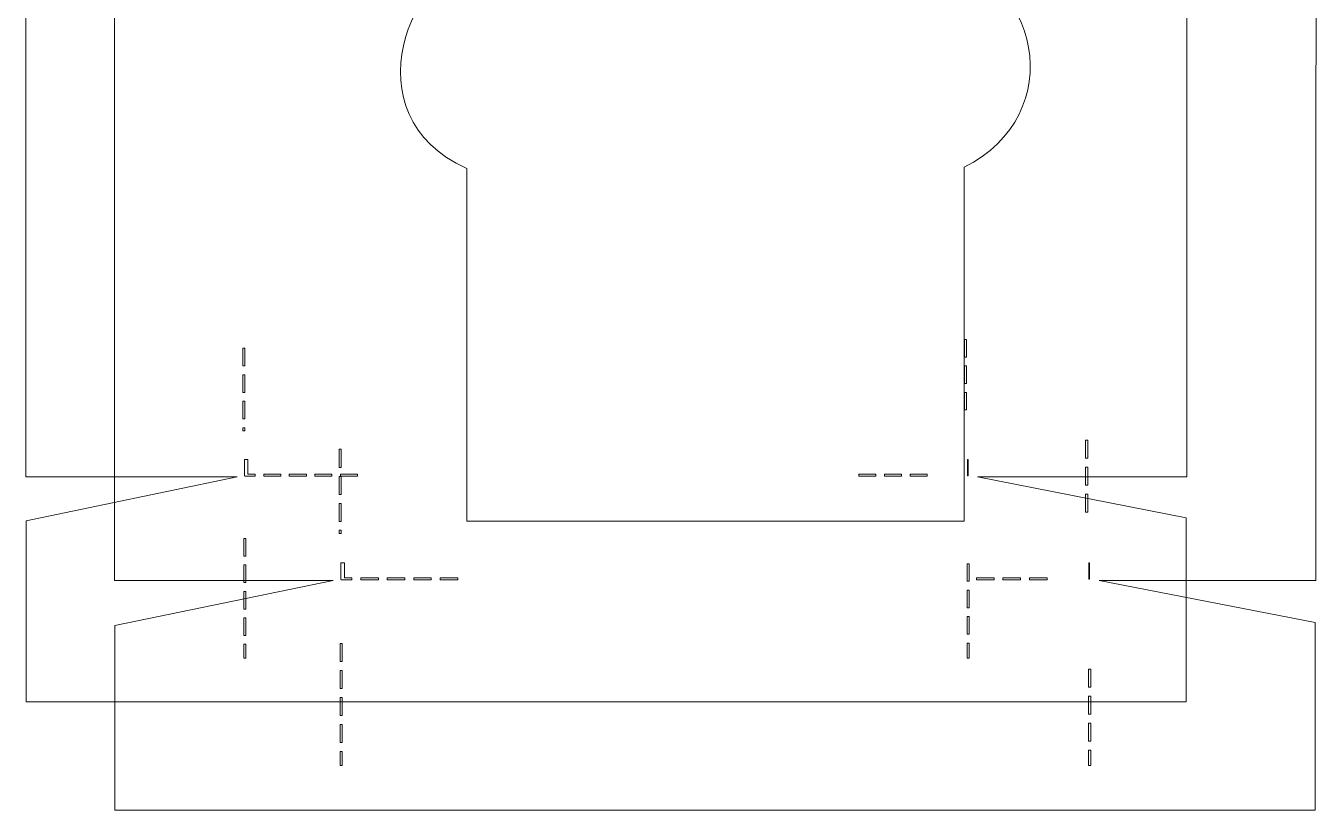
# Model space of a CAD drawing. Header units: centimetres. Extents: x -11.4 to 11.4, y -13.5 to 13.5.
# Drawn here: x 0.28 to 11.36, y 0 to 6.73 of the extents above; entities that cross this region are included whole.
import ezdxf

# ---------------------------------------------------------------- set-up
doc = ezdxf.new("R2010")
doc.units = ezdxf.units.CM
doc.header["$MEASUREMENT"] = 0
doc.layers.add('Layer 1', color=7, linetype='Continuous')

msp = doc.modelspace()

# ---------------------------------------------------------------- linework, layer by layer
at = {"layer": 'Layer 1', "color": 238, "lineweight": 18}
for points, knots in [([(0.28328, 13.45996), (0.28328, 13.45996), (0.28328, 11.90787), (0.28328, 11.90787), (0.28328, 11.90787), (0.28328, 11.90787), (2.10074, 11.52902), (2.10074, 11.52902), (2.10074, 11.52902), (2.10074, 11.52902), (0.28042, 11.52783), (0.28042, 11.52783), (0.28042, 11.52783), (0.28042, 11.52783), (0.28042, 2.8578), (0.28042, 2.8578), (0.28042, 2.8578), (0.28042, 2.8578), (2.09502, 2.8578), (2.09502, 2.8578), (2.09502, 2.8578), (2.09502, 2.8578), (0.28328, 2.48012), (0.28328, 2.48012), (0.28328, 2.48012), (0.28328, 2.48012), (0.28328, 0.92804), (0.28328, 0.92804), (0.28328, 0.92804), (0.28328, 0.92804), (10.2424, 0.92804), (10.2424, 0.92804), (10.2424, 0.92804), (10.2424, 0.92804), (10.24354, 2.50672), (10.24354, 2.50672), (10.24354, 2.50672), (10.24354, 2.50672), (8.45183, 2.8578), (8.45183, 2.8578), (8.45183, 2.8578), (8.45183, 2.8578), (10.24812, 2.8578), (10.24812, 2.8578), (10.24812, 2.8578), (10.24812, 2.8578), (10.25155, 11.52902), (10.25155, 11.52902), (10.25155, 11.52902), (10.25155, 11.52902), (8.43981, 11.52783), (8.43981, 11.52783), (8.43981, 11.52783), (8.43981, 11.52783), (10.24353, 11.88069), (10.24353, 11.88069), (10.24353, 11.88069), (10.24353, 11.88069), (10.24239, 13.45996), (10.24239, 13.45996), (10.24239, 13.45996), (10.24239, 13.45996), (0.28327, 13.45996), (0.28327, 13.45996), (0.28327, 13.45996), (0.28327, 13.45996), (0.28328, 13.45996), (0.28328, 13.45996)], [0, 0, 0, 0, 0.05555556, 0.05555556, 0.05555556, 0.05555556, 0.11111111, 0.11111111, 0.11111111, 0.11111111, 0.16666667, 0.16666667, 0.16666667, 0.16666667, 0.22222222, 0.22222222, 0.22222222, 0.22222222, 0.27777778, 0.27777778, 0.27777778, 0.27777778, 0.33333333, 0.33333333, 0.33333333, 0.33333333, 0.38888889, 0.38888889, 0.38888889, 0.38888889, 0.44444444, 0.44444444, 0.44444444, 0.44444444, 0.5, 0.5, 0.5, 0.5, 0.55555556, 0.55555556, 0.55555556, 0.55555556, 0.61111111, 0.61111111, 0.61111111, 0.61111111, 0.66666667, 0.66666667, 0.66666667, 0.66666667, 0.72222222, 0.72222222, 0.72222222, 0.72222222, 0.77777778, 0.77777778, 0.77777778, 0.77777778, 0.83333333, 0.83333333, 0.83333333, 0.83333333, 0.88888889, 0.88888889, 0.88888889, 0.88888889, 1, 1, 1, 1]), ([(8.33856, 4.03753), (8.33856, 4.03753), (8.35686, 4.03753), (8.35686, 4.03753), (8.35686, 4.03753), (8.35686, 4.03753), (8.35686, 3.88622), (8.35686, 3.88622), (8.35686, 3.88622), (8.35686, 3.88622), (8.33856, 3.88622), (8.33856, 3.88622), (8.33856, 3.88622), (8.33856, 3.88622), (8.33856, 4.03753), (8.33856, 4.03753)], [0, 0, 0, 0, 0.2, 0.2, 0.2, 0.2, 0.4, 0.4, 0.4, 0.4, 0.6, 0.6, 0.6, 0.6, 1, 1, 1, 1]), ([(2.14365, 3.96128), (2.14365, 3.96128), (2.16195, 3.96128), (2.16195, 3.96128), (2.16195, 3.96128), (2.16195, 3.96128), (2.16195, 3.80997), (2.16195, 3.80997), (2.16195, 3.80997), (2.16195, 3.80997), (2.14365, 3.80997), (2.14365, 3.80997), (2.14365, 3.80997), (2.14365, 3.80997), (2.14365, 3.96128), (2.14365, 3.96128)], [0, 0, 0, 0, 0.2, 0.2, 0.2, 0.2, 0.4, 0.4, 0.4, 0.4, 0.6, 0.6, 0.6, 0.6, 1, 1, 1, 1]), ([(8.33856, 3.81056), (8.33856, 3.81056), (8.35686, 3.81056), (8.35686, 3.81056), (8.35686, 3.81056), (8.35686, 3.81056), (8.35686, 3.65925), (8.35686, 3.65925), (8.35686, 3.65925), (8.35686, 3.65925), (8.33856, 3.65925), (8.33856, 3.65925), (8.33856, 3.65925), (8.33856, 3.65925), (8.33856, 3.81056), (8.33856, 3.81056)], [0, 0, 0, 0, 0.2, 0.2, 0.2, 0.2, 0.4, 0.4, 0.4, 0.4, 0.6, 0.6, 0.6, 0.6, 1, 1, 1, 1]), ([(2.14365, 3.73432), (2.14365, 3.73432), (2.16195, 3.73432), (2.16195, 3.73432), (2.16195, 3.73432), (2.16195, 3.73432), (2.16195, 3.58301), (2.16195, 3.58301), (2.16195, 3.58301), (2.16195, 3.58301), (2.14365, 3.58301), (2.14365, 3.58301), (2.14365, 3.58301), (2.14365, 3.58301), (2.14365, 3.73432), (2.14365, 3.73432)], [0, 0, 0, 0, 0.2, 0.2, 0.2, 0.2, 0.4, 0.4, 0.4, 0.4, 0.6, 0.6, 0.6, 0.6, 1, 1, 1, 1]), ([(8.33856, 3.5836), (8.33856, 3.5836), (8.35686, 3.5836), (8.35686, 3.5836), (8.35686, 3.5836), (8.35686, 3.5836), (8.35686, 3.43229), (8.35686, 3.43229), (8.35686, 3.43229), (8.35686, 3.43229), (8.33856, 3.43229), (8.33856, 3.43229), (8.33856, 3.43229), (8.33856, 3.43229), (8.33856, 3.5836), (8.33856, 3.5836)], [0, 0, 0, 0, 0.2, 0.2, 0.2, 0.2, 0.4, 0.4, 0.4, 0.4, 0.6, 0.6, 0.6, 0.6, 1, 1, 1, 1]), ([(2.14365, 3.50736), (2.14365, 3.50736), (2.16195, 3.50736), (2.16195, 3.50736), (2.16195, 3.50736), (2.16195, 3.50736), (2.16195, 3.35605), (2.16195, 3.35605), (2.16195, 3.35605), (2.16195, 3.35605), (2.14365, 3.35605), (2.14365, 3.35605), (2.14365, 3.35605), (2.14365, 3.35605), (2.14365, 3.50736), (2.14365, 3.50736)], [0, 0, 0, 0, 0.2, 0.2, 0.2, 0.2, 0.4, 0.4, 0.4, 0.4, 0.6, 0.6, 0.6, 0.6, 1, 1, 1, 1]), ([(2.14365, 3.2804), (2.14365, 3.2804), (2.16195, 3.2804), (2.16195, 3.2804), (2.16195, 3.2804), (2.16195, 3.2804), (2.16195, 3.25439), (2.16195, 3.25439), (2.16195, 3.25439), (2.16195, 3.25439), (2.14365, 3.25439), (2.14365, 3.25439), (2.14365, 3.25439), (2.14365, 3.25439), (2.14365, 3.2804), (2.14365, 3.2804)], [0, 0, 0, 0, 0.2, 0.2, 0.2, 0.2, 0.4, 0.4, 0.4, 0.4, 0.6, 0.6, 0.6, 0.6, 1, 1, 1, 1]), ([(2.1568, 3.00675), (2.1568, 3.00675), (2.18655, 3.00675), (2.18655, 3.00675), (2.18655, 3.00675), (2.18655, 3.00675), (2.18655, 2.88203), (2.18655, 2.88203), (2.18655, 2.88203), (2.18655, 2.88203), (2.24948, 2.88203), (2.24948, 2.88203), (2.24948, 2.88203), (2.24948, 2.88203), (2.24948, 2.86312), (2.24948, 2.86312), (2.24948, 2.86312), (2.24948, 2.86312), (2.16024, 2.86312), (2.16024, 2.86312), (2.16024, 2.86312), (2.16024, 2.86312), (2.16024, 2.86608), (2.16024, 2.86608), (2.16024, 2.86608), (2.16024, 2.86608), (2.15681, 2.86608), (2.15681, 2.86608), (2.15681, 2.86608), (2.15681, 2.86608), (2.15681, 3.00675), (2.15681, 3.00675), (2.15681, 3.00675), (2.15681, 3.00675), (2.1568, 3.00675), (2.1568, 3.00675)], [0, 0, 0, 0, 0.1, 0.1, 0.1, 0.1, 0.2, 0.2, 0.2, 0.2, 0.3, 0.3, 0.3, 0.3, 0.4, 0.4, 0.4, 0.4, 0.5, 0.5, 0.5, 0.5, 0.6, 0.6, 0.6, 0.6, 0.7, 0.7, 0.7, 0.7, 0.8, 0.8, 0.8, 0.8, 1, 1, 1, 1]), ([(8.36602, 3.00675), (8.36602, 3.00675), (8.37174, 3.00675), (8.37174, 3.00675), (8.37174, 3.00675), (8.37174, 3.00675), (8.37174, 2.86844), (8.37174, 2.86844), (8.37174, 2.86844), (8.37174, 2.86844), (8.36602, 2.86844), (8.36602, 2.86844), (8.36602, 2.86844), (8.36602, 2.86844), (8.36602, 3.00675), (8.36602, 3.00675)], [0, 0, 0, 0, 0.2, 0.2, 0.2, 0.2, 0.4, 0.4, 0.4, 0.4, 0.6, 0.6, 0.6, 0.6, 1, 1, 1, 1]), ([(2.32271, 2.88203), (2.32271, 2.88203), (2.46916, 2.88203), (2.46916, 2.88203), (2.46916, 2.88203), (2.46916, 2.88203), (2.46916, 2.86312), (2.46916, 2.86312), (2.46916, 2.86312), (2.46916, 2.86312), (2.32271, 2.86312), (2.32271, 2.86312), (2.32271, 2.86312), (2.32271, 2.86312), (2.32271, 2.88203), (2.32271, 2.88203)], [0, 0, 0, 0, 0.2, 0.2, 0.2, 0.2, 0.4, 0.4, 0.4, 0.4, 0.6, 0.6, 0.6, 0.6, 1, 1, 1, 1]), ([(2.54238, 2.88203), (2.54238, 2.88203), (2.68883, 2.88203), (2.68883, 2.88203), (2.68883, 2.88203), (2.68883, 2.88203), (2.68883, 2.86312), (2.68883, 2.86312), (2.68883, 2.86312), (2.68883, 2.86312), (2.54238, 2.86312), (2.54238, 2.86312), (2.54238, 2.86312), (2.54238, 2.86312), (2.54238, 2.88203), (2.54238, 2.88203)], [0, 0, 0, 0, 0.2, 0.2, 0.2, 0.2, 0.4, 0.4, 0.4, 0.4, 0.6, 0.6, 0.6, 0.6, 1, 1, 1, 1]), ([(2.76206, 2.88203), (2.76206, 2.88203), (2.90851, 2.88203), (2.90851, 2.88203), (2.90851, 2.88203), (2.90851, 2.88203), (2.90851, 2.86312), (2.90851, 2.86312), (2.90851, 2.86312), (2.90851, 2.86312), (2.76206, 2.86312), (2.76206, 2.86312), (2.76206, 2.86312), (2.76206, 2.86312), (2.76206, 2.88203), (2.76206, 2.88203)], [0, 0, 0, 0, 0.2, 0.2, 0.2, 0.2, 0.4, 0.4, 0.4, 0.4, 0.6, 0.6, 0.6, 0.6, 1, 1, 1, 1]), ([(2.98173, 2.88203), (2.98173, 2.88203), (3.12818, 2.88203), (3.12818, 2.88203), (3.12818, 2.88203), (3.12818, 2.88203), (3.12818, 2.86312), (3.12818, 2.86312), (3.12818, 2.86312), (3.12818, 2.86312), (2.98173, 2.86312), (2.98173, 2.86312), (2.98173, 2.86312), (2.98173, 2.86312), (2.98173, 2.88203), (2.98173, 2.88203)], [0, 0, 0, 0, 0.2, 0.2, 0.2, 0.2, 0.4, 0.4, 0.4, 0.4, 0.6, 0.6, 0.6, 0.6, 1, 1, 1, 1]), ([(7.43241, 2.88203), (7.43241, 2.88203), (7.57886, 2.88203), (7.57886, 2.88203), (7.57886, 2.88203), (7.57886, 2.88203), (7.57886, 2.86312), (7.57886, 2.86312), (7.57886, 2.86312), (7.57886, 2.86312), (7.43241, 2.86312), (7.43241, 2.86312), (7.43241, 2.86312), (7.43241, 2.86312), (7.43241, 2.88203), (7.43241, 2.88203)], [0, 0, 0, 0, 0.2, 0.2, 0.2, 0.2, 0.4, 0.4, 0.4, 0.4, 0.6, 0.6, 0.6, 0.6, 1, 1, 1, 1]), ([(7.65208, 2.88203), (7.65208, 2.88203), (7.79853, 2.88203), (7.79853, 2.88203), (7.79853, 2.88203), (7.79853, 2.88203), (7.79853, 2.86312), (7.79853, 2.86312), (7.79853, 2.86312), (7.79853, 2.86312), (7.65208, 2.86312), (7.65208, 2.86312), (7.65208, 2.86312), (7.65208, 2.86312), (7.65208, 2.88203), (7.65208, 2.88203)], [0, 0, 0, 0, 0.2, 0.2, 0.2, 0.2, 0.4, 0.4, 0.4, 0.4, 0.6, 0.6, 0.6, 0.6, 1, 1, 1, 1]), ([(7.87176, 2.88203), (7.87176, 2.88203), (8.01821, 2.88203), (8.01821, 2.88203), (8.01821, 2.88203), (8.01821, 2.88203), (8.01821, 2.86312), (8.01821, 2.86312), (8.01821, 2.86312), (8.01821, 2.86312), (7.87176, 2.86312), (7.87176, 2.86312), (7.87176, 2.86312), (7.87176, 2.86312), (7.87176, 2.88203), (7.87176, 2.88203)], [0, 0, 0, 0, 0.2, 0.2, 0.2, 0.2, 0.4, 0.4, 0.4, 0.4, 0.6, 0.6, 0.6, 0.6, 1, 1, 1, 1]), ([(2.15108, 2.32941), (2.15108, 2.32941), (2.16939, 2.32941), (2.16939, 2.32941), (2.16939, 2.32941), (2.16939, 2.32941), (2.16939, 2.1781), (2.16939, 2.1781), (2.16939, 2.1781), (2.16939, 2.1781), (2.15108, 2.1781), (2.15108, 2.1781), (2.15108, 2.1781), (2.15108, 2.1781), (2.15108, 2.32941), (2.15108, 2.32941)], [0, 0, 0, 0, 0.2, 0.2, 0.2, 0.2, 0.4, 0.4, 0.4, 0.4, 0.6, 0.6, 0.6, 0.6, 1, 1, 1, 1]), ([(8.36202, 2.11308), (8.36202, 2.11308), (8.38033, 2.11308), (8.38033, 2.11308), (8.38033, 2.11308), (8.38033, 2.11308), (8.38033, 1.96177), (8.38033, 1.96177), (8.38033, 1.96177), (8.38033, 1.96177), (8.36202, 1.96177), (8.36202, 1.96177), (8.36202, 1.96177), (8.36202, 1.96177), (8.36202, 2.11308), (8.36202, 2.11308)], [0, 0, 0, 0, 0.2, 0.2, 0.2, 0.2, 0.4, 0.4, 0.4, 0.4, 0.6, 0.6, 0.6, 0.6, 1, 1, 1, 1]), ([(2.15108, 2.10245), (2.15108, 2.10245), (2.16939, 2.10245), (2.16939, 2.10245), (2.16939, 2.10245), (2.16939, 2.10245), (2.16939, 1.95114), (2.16939, 1.95114), (2.16939, 1.95114), (2.16939, 1.95114), (2.15108, 1.95114), (2.15108, 1.95114), (2.15108, 1.95114), (2.15108, 1.95114), (2.15108, 2.10245), (2.15108, 2.10245)], [0, 0, 0, 0, 0.2, 0.2, 0.2, 0.2, 0.4, 0.4, 0.4, 0.4, 0.6, 0.6, 0.6, 0.6, 1, 1, 1, 1]), ([(8.36202, 1.88612), (8.36202, 1.88612), (8.38033, 1.88612), (8.38033, 1.88612), (8.38033, 1.88612), (8.38033, 1.88612), (8.38033, 1.73481), (8.38033, 1.73481), (8.38033, 1.73481), (8.38033, 1.73481), (8.36202, 1.73481), (8.36202, 1.73481), (8.36202, 1.73481), (8.36202, 1.73481), (8.36202, 1.88612), (8.36202, 1.88612)], [0, 0, 0, 0, 0.2, 0.2, 0.2, 0.2, 0.4, 0.4, 0.4, 0.4, 0.6, 0.6, 0.6, 0.6, 1, 1, 1, 1]), ([(2.15108, 1.87549), (2.15108, 1.87549), (2.16939, 1.87549), (2.16939, 1.87549), (2.16939, 1.87549), (2.16939, 1.87549), (2.16939, 1.72418), (2.16939, 1.72418), (2.16939, 1.72418), (2.16939, 1.72418), (2.15108, 1.72418), (2.15108, 1.72418), (2.15108, 1.72418), (2.15108, 1.72418), (2.15108, 1.87549), (2.15108, 1.87549)], [0, 0, 0, 0, 0.2, 0.2, 0.2, 0.2, 0.4, 0.4, 0.4, 0.4, 0.6, 0.6, 0.6, 0.6, 1, 1, 1, 1]), ([(2.15108, 1.64852), (2.15108, 1.64852), (2.16939, 1.64852), (2.16939, 1.64852), (2.16939, 1.64852), (2.16939, 1.64852), (2.16939, 1.49721), (2.16939, 1.49721), (2.16939, 1.49721), (2.16939, 1.49721), (2.15108, 1.49721), (2.15108, 1.49721), (2.15108, 1.49721), (2.15108, 1.49721), (2.15108, 1.64852), (2.15108, 1.64852)], [0, 0, 0, 0, 0.2, 0.2, 0.2, 0.2, 0.4, 0.4, 0.4, 0.4, 0.6, 0.6, 0.6, 0.6, 1, 1, 1, 1]), ([(8.36202, 1.65917), (8.36202, 1.65917), (8.38033, 1.65917), (8.38033, 1.65917), (8.38033, 1.65917), (8.38033, 1.65917), (8.38033, 1.50786), (8.38033, 1.50786), (8.38033, 1.50786), (8.38033, 1.50786), (8.36202, 1.50786), (8.36202, 1.50786), (8.36202, 1.50786), (8.36202, 1.50786), (8.36202, 1.65917), (8.36202, 1.65917)], [0, 0, 0, 0, 0.2, 0.2, 0.2, 0.2, 0.4, 0.4, 0.4, 0.4, 0.6, 0.6, 0.6, 0.6, 1, 1, 1, 1]), ([(2.15108, 1.42157), (2.15108, 1.42157), (2.16939, 1.42157), (2.16939, 1.42157), (2.16939, 1.42157), (2.16939, 1.42157), (2.16939, 1.30277), (2.16939, 1.30277), (2.16939, 1.30277), (2.16939, 1.30277), (2.15108, 1.30277), (2.15108, 1.30277), (2.15108, 1.30277), (2.15108, 1.30277), (2.15108, 1.42157), (2.15108, 1.42157)], [0, 0, 0, 0, 0.2, 0.2, 0.2, 0.2, 0.4, 0.4, 0.4, 0.4, 0.6, 0.6, 0.6, 0.6, 1, 1, 1, 1]), ([(8.36202, 1.4322), (8.36202, 1.4322), (8.38033, 1.4322), (8.38033, 1.4322), (8.38033, 1.4322), (8.38033, 1.4322), (8.38033, 1.30276), (8.38033, 1.30276), (8.38033, 1.30276), (8.38033, 1.30276), (8.36202, 1.30276), (8.36202, 1.30276), (8.36202, 1.30276), (8.36202, 1.30276), (8.36202, 1.4322), (8.36202, 1.4322)], [0, 0, 0, 0, 0.2, 0.2, 0.2, 0.2, 0.4, 0.4, 0.4, 0.4, 0.6, 0.6, 0.6, 0.6, 1, 1, 1, 1])]:
    msp.add_open_spline(points, degree=3, knots=knots, dxfattribs=at)
at = {"layer": 'Layer 1', "color": 234, "lineweight": 18}
for points, knots in [([(1.04545, 12.79148), (1.04545, 12.79148), (1.04545, 11.20689), (1.04545, 11.20689), (1.04545, 11.20689), (1.04545, 11.20689), (2.92612, 10.82059), (2.92612, 10.82059), (2.92612, 10.82059), (2.92612, 10.82059), (1.04291, 10.81932), (1.04291, 10.81932), (1.04291, 10.81932), (1.04291, 10.81932), (1.04291, 1.96749), (1.04291, 1.96749), (1.04291, 1.96749), (1.04291, 1.96749), (2.91977, 1.96749), (2.91977, 1.96749), (2.91977, 1.96749), (2.91977, 1.96749), (1.04546, 1.58246), (1.04546, 1.58246), (1.04546, 1.58246), (1.04546, 1.58246), (1.04546, -0.00213), (1.04546, -0.00213), (1.04546, -0.00213), (1.04546, -0.00213), (11.34909, -0.00213), (11.34909, -0.00213), (11.34909, -0.00213), (11.34909, -0.00213), (11.35036, 1.60914), (11.35036, 1.60914), (11.35036, 1.60914), (11.35036, 1.60914), (9.49638, 1.96748), (9.49638, 1.96748), (9.49638, 1.96748), (9.49638, 1.96748), (11.35481, 1.96748), (11.35481, 1.96748), (11.35481, 1.96748), (11.35481, 1.96748), (11.35862, 10.82058), (11.35862, 10.82058), (11.35862, 10.82058), (11.35862, 10.82058), (9.48431, 10.81931), (9.48431, 10.81931), (9.48431, 10.81931), (9.48431, 10.81931), (11.35036, 11.17956), (11.35036, 11.17956), (11.35036, 11.17956), (11.35036, 11.17956), (11.34909, 12.79147), (11.34909, 12.79147), (11.34909, 12.79147), (11.34909, 12.79147), (1.04546, 12.79147), (1.04546, 12.79147), (1.04546, 12.79147), (1.04546, 12.79147), (1.04545, 12.79148), (1.04545, 12.79148)], [0, 0, 0, 0, 0.05555556, 0.05555556, 0.05555556, 0.05555556, 0.11111111, 0.11111111, 0.11111111, 0.11111111, 0.16666667, 0.16666667, 0.16666667, 0.16666667, 0.22222222, 0.22222222, 0.22222222, 0.22222222, 0.27777778, 0.27777778, 0.27777778, 0.27777778, 0.33333333, 0.33333333, 0.33333333, 0.33333333, 0.38888889, 0.38888889, 0.38888889, 0.38888889, 0.44444444, 0.44444444, 0.44444444, 0.44444444, 0.5, 0.5, 0.5, 0.5, 0.55555556, 0.55555556, 0.55555556, 0.55555556, 0.61111111, 0.61111111, 0.61111111, 0.61111111, 0.66666667, 0.66666667, 0.66666667, 0.66666667, 0.72222222, 0.72222222, 0.72222222, 0.72222222, 0.77777778, 0.77777778, 0.77777778, 0.77777778, 0.83333333, 0.83333333, 0.83333333, 0.83333333, 0.88888889, 0.88888889, 0.88888889, 0.88888889, 1, 1, 1, 1]), ([(6.18933, 9.98891), (6.25064, 9.55736), (6.60416, 9.11542), (6.8177, 9.12228), (6.8177, 9.12228), (7.21616, 9.0733), (7.43228, 8.78057), (7.42574, 8.17178), (7.42574, 8.17178), (7.42703, 8.17183), (7.6964, 8.18321), (7.6964, 8.18321), (7.6964, 8.18321), (7.75453, 7.82703), (7.79095, 7.47411), (8.02679, 7.33437), (8.02679, 7.33437), (8.0268, 7.33437), (8.02678, 7.33373), (8.02679, 7.33373), (8.02679, 7.33373), (9.01166, 7.19915), (9.24044, 5.96438), (8.33558, 5.51469), (8.33558, 5.51469), (8.33558, 5.51469), (8.33558, 2.47767), (8.33558, 2.47767), (8.33558, 2.47767), (8.33558, 2.47767), (4.06533, 2.47767), (4.06533, 2.47767), (4.06533, 2.47767), (4.06533, 2.47767), (4.06533, 5.50452), (4.06533, 5.50452), (4.06533, 5.50452), (3.05458, 5.95399), (3.56759, 7.2707), (4.24196, 7.28353), (4.24196, 7.28353), (4.48333, 7.36914), (4.65921, 7.56678), (4.70005, 8.17176), (4.70005, 8.17176), (4.70091, 8.17176), (4.98851, 8.17176), (4.98851, 8.17176), (4.98851, 8.17176), (4.95684, 8.76752), (5.16776, 9.03857), (5.56669, 9.11209), (5.56669, 9.11209), (5.7544, 9.11547), (6.1727, 9.56693), (6.18934, 9.98889), (6.18934, 9.98889), (6.18934, 9.98889), (6.18933, 9.98891), (6.18933, 9.98891)], [0, 0, 0, 0, 0.0625, 0.0625, 0.0625, 0.0625, 0.125, 0.125, 0.125, 0.125, 0.1875, 0.1875, 0.1875, 0.1875, 0.25, 0.25, 0.25, 0.25, 0.3125, 0.3125, 0.3125, 0.3125, 0.375, 0.375, 0.375, 0.375, 0.4375, 0.4375, 0.4375, 0.4375, 0.5, 0.5, 0.5, 0.5, 0.5625, 0.5625, 0.5625, 0.5625, 0.625, 0.625, 0.625, 0.625, 0.6875, 0.6875, 0.6875, 0.6875, 0.75, 0.75, 0.75, 0.75, 0.8125, 0.8125, 0.8125, 0.8125, 0.875, 0.875, 0.875, 0.875, 1, 1, 1, 1]), ([(9.37947, 3.17213), (9.37947, 3.17213), (9.39853, 3.17213), (9.39853, 3.17213), (9.39853, 3.17213), (9.39853, 3.17213), (9.39853, 3.01774), (9.39853, 3.01774), (9.39853, 3.01774), (9.39853, 3.01774), (9.37947, 3.01774), (9.37947, 3.01774), (9.37947, 3.01774), (9.37947, 3.01774), (9.37947, 3.17213), (9.37947, 3.17213)], [0, 0, 0, 0, 0.2, 0.2, 0.2, 0.2, 0.4, 0.4, 0.4, 0.4, 0.6, 0.6, 0.6, 0.6, 1, 1, 1, 1]), ([(2.9706, 3.09462), (2.9706, 3.09462), (2.98902, 3.09462), (2.98902, 3.09462), (2.98902, 3.09462), (2.98902, 3.09462), (2.98902, 2.93959), (2.98902, 2.93959), (2.98902, 2.93959), (2.98902, 2.93959), (2.9706, 2.93959), (2.9706, 2.93959), (2.9706, 2.93959), (2.9706, 2.93959), (2.9706, 3.09462), (2.9706, 3.09462)], [0, 0, 0, 0, 0.2, 0.2, 0.2, 0.2, 0.4, 0.4, 0.4, 0.4, 0.6, 0.6, 0.6, 0.6, 1, 1, 1, 1]), ([(9.37947, 2.94022), (9.37947, 2.94022), (9.39853, 2.94022), (9.39853, 2.94022), (9.39853, 2.94022), (9.39853, 2.94022), (9.39853, 2.78583), (9.39853, 2.78583), (9.39853, 2.78583), (9.39853, 2.78583), (9.37947, 2.78583), (9.37947, 2.78583), (9.37947, 2.78583), (9.37947, 2.78583), (9.37947, 2.94022), (9.37947, 2.94022)], [0, 0, 0, 0, 0.2, 0.2, 0.2, 0.2, 0.4, 0.4, 0.4, 0.4, 0.6, 0.6, 0.6, 0.6, 1, 1, 1, 1]), ([(2.9706, 2.86271), (2.9706, 2.86271), (2.98902, 2.86271), (2.98902, 2.86271), (2.98902, 2.86271), (2.98902, 2.86271), (2.98902, 2.70832), (2.98902, 2.70832), (2.98902, 2.70832), (2.98902, 2.70832), (2.9706, 2.70832), (2.9706, 2.70832), (2.9706, 2.70832), (2.9706, 2.70832), (2.9706, 2.86271), (2.9706, 2.86271)], [0, 0, 0, 0, 0.2, 0.2, 0.2, 0.2, 0.4, 0.4, 0.4, 0.4, 0.6, 0.6, 0.6, 0.6, 1, 1, 1, 1]), ([(9.37947, 2.70895), (9.37947, 2.70895), (9.39853, 2.70895), (9.39853, 2.70895), (9.39853, 2.70895), (9.39853, 2.70895), (9.39853, 2.55456), (9.39853, 2.55456), (9.39853, 2.55456), (9.39853, 2.55456), (9.37947, 2.55456), (9.37947, 2.55456), (9.37947, 2.55456), (9.37947, 2.55456), (9.37947, 2.70895), (9.37947, 2.70895)], [0, 0, 0, 0, 0.2, 0.2, 0.2, 0.2, 0.4, 0.4, 0.4, 0.4, 0.6, 0.6, 0.6, 0.6, 1, 1, 1, 1]), ([(2.9706, 2.6308), (2.9706, 2.6308), (2.98902, 2.6308), (2.98902, 2.6308), (2.98902, 2.6308), (2.98902, 2.6308), (2.98902, 2.47641), (2.98902, 2.47641), (2.98902, 2.47641), (2.98902, 2.47641), (2.9706, 2.47641), (2.9706, 2.47641), (2.9706, 2.47641), (2.9706, 2.47641), (2.9706, 2.6308), (2.9706, 2.6308)], [0, 0, 0, 0, 0.2, 0.2, 0.2, 0.2, 0.4, 0.4, 0.4, 0.4, 0.6, 0.6, 0.6, 0.6, 1, 1, 1, 1]), ([(2.9706, 2.39953), (2.9706, 2.39953), (2.98902, 2.39953), (2.98902, 2.39953), (2.98902, 2.39953), (2.98902, 2.39953), (2.98902, 2.37284), (2.98902, 2.37284), (2.98902, 2.37284), (2.98902, 2.37284), (2.9706, 2.37284), (2.9706, 2.37284), (2.9706, 2.37284), (2.9706, 2.37284), (2.9706, 2.39953), (2.9706, 2.39953)], [0, 0, 0, 0, 0.2, 0.2, 0.2, 0.2, 0.4, 0.4, 0.4, 0.4, 0.6, 0.6, 0.6, 0.6, 1, 1, 1, 1]), ([(2.98394, 2.11997), (2.98394, 2.11997), (3.01507, 2.11997), (3.01507, 2.11997), (3.01507, 2.11997), (3.01507, 2.11997), (3.01507, 1.99226), (3.01507, 1.99226), (3.01507, 1.99226), (3.01507, 1.99226), (3.07988, 1.99226), (3.07988, 1.99226), (3.07988, 1.99226), (3.07988, 1.99226), (3.07988, 1.9732), (3.07988, 1.9732), (3.07988, 1.9732), (3.07988, 1.9732), (2.98775, 1.9732), (2.98775, 1.9732), (2.98775, 1.9732), (2.98775, 1.9732), (2.98775, 1.97638), (2.98775, 1.97638), (2.98775, 1.97638), (2.98775, 1.97638), (2.98394, 1.97638), (2.98394, 1.97638), (2.98394, 1.97638), (2.98394, 1.97638), (2.98394, 2.11997), (2.98394, 2.11997)], [0, 0, 0, 0, 0.11111111, 0.11111111, 0.11111111, 0.11111111, 0.22222222, 0.22222222, 0.22222222, 0.22222222, 0.33333333, 0.33333333, 0.33333333, 0.33333333, 0.44444444, 0.44444444, 0.44444444, 0.44444444, 0.55555556, 0.55555556, 0.55555556, 0.55555556, 0.66666667, 0.66666667, 0.66666667, 0.66666667, 0.77777778, 0.77777778, 0.77777778, 0.77777778, 1, 1, 1, 1]), ([(9.40743, 2.11997), (9.40743, 2.11997), (9.41378, 2.11997), (9.41378, 2.11997), (9.41378, 2.11997), (9.41378, 2.11997), (9.41378, 1.97892), (9.41378, 1.97892), (9.41378, 1.97892), (9.41378, 1.97892), (9.40743, 1.97892), (9.40743, 1.97892), (9.40743, 1.97892), (9.40743, 1.97892), (9.40743, 2.11997), (9.40743, 2.11997)], [0, 0, 0, 0, 0.2, 0.2, 0.2, 0.2, 0.4, 0.4, 0.4, 0.4, 0.6, 0.6, 0.6, 0.6, 1, 1, 1, 1]), ([(3.15549, 1.99227), (3.15549, 1.99227), (3.30734, 1.99227), (3.30734, 1.99227), (3.30734, 1.99227), (3.30734, 1.99227), (3.30734, 1.97321), (3.30734, 1.97321), (3.30734, 1.97321), (3.30734, 1.97321), (3.15549, 1.97321), (3.15549, 1.97321), (3.15549, 1.97321), (3.15549, 1.97321), (3.15549, 1.99227), (3.15549, 1.99227)], [0, 0, 0, 0, 0.2, 0.2, 0.2, 0.2, 0.4, 0.4, 0.4, 0.4, 0.6, 0.6, 0.6, 0.6, 1, 1, 1, 1]), ([(3.38294, 1.99227), (3.38294, 1.99227), (3.53416, 1.99227), (3.53416, 1.99227), (3.53416, 1.99227), (3.53416, 1.99227), (3.53416, 1.97321), (3.53416, 1.97321), (3.53416, 1.97321), (3.53416, 1.97321), (3.38294, 1.97321), (3.38294, 1.97321), (3.38294, 1.97321), (3.38294, 1.97321), (3.38294, 1.99227), (3.38294, 1.99227)], [0, 0, 0, 0, 0.2, 0.2, 0.2, 0.2, 0.4, 0.4, 0.4, 0.4, 0.6, 0.6, 0.6, 0.6, 1, 1, 1, 1]), ([(3.6104, 1.99227), (3.6104, 1.99227), (3.76162, 1.99227), (3.76162, 1.99227), (3.76162, 1.99227), (3.76162, 1.99227), (3.76162, 1.97321), (3.76162, 1.97321), (3.76162, 1.97321), (3.76162, 1.97321), (3.6104, 1.97321), (3.6104, 1.97321), (3.6104, 1.97321), (3.6104, 1.97321), (3.6104, 1.99227), (3.6104, 1.99227)], [0, 0, 0, 0, 0.2, 0.2, 0.2, 0.2, 0.4, 0.4, 0.4, 0.4, 0.6, 0.6, 0.6, 0.6, 1, 1, 1, 1]), ([(3.83723, 1.99227), (3.83723, 1.99227), (3.98908, 1.99227), (3.98908, 1.99227), (3.98908, 1.99227), (3.98908, 1.99227), (3.98908, 1.97321), (3.98908, 1.97321), (3.98908, 1.97321), (3.98908, 1.97321), (3.83723, 1.97321), (3.83723, 1.97321), (3.83723, 1.97321), (3.83723, 1.97321), (3.83723, 1.99227), (3.83723, 1.99227)], [0, 0, 0, 0, 0.2, 0.2, 0.2, 0.2, 0.4, 0.4, 0.4, 0.4, 0.6, 0.6, 0.6, 0.6, 1, 1, 1, 1]), ([(8.44168, 1.99227), (8.44168, 1.99227), (8.59353, 1.99227), (8.59353, 1.99227), (8.59353, 1.99227), (8.59353, 1.99227), (8.59353, 1.97321), (8.59353, 1.97321), (8.59353, 1.97321), (8.59353, 1.97321), (8.44168, 1.97321), (8.44168, 1.97321), (8.44168, 1.97321), (8.44168, 1.97321), (8.44168, 1.99227), (8.44168, 1.99227)], [0, 0, 0, 0, 0.2, 0.2, 0.2, 0.2, 0.4, 0.4, 0.4, 0.4, 0.6, 0.6, 0.6, 0.6, 1, 1, 1, 1]), ([(8.66914, 1.99227), (8.66914, 1.99227), (8.82036, 1.99227), (8.82036, 1.99227), (8.82036, 1.99227), (8.82036, 1.99227), (8.82036, 1.97321), (8.82036, 1.97321), (8.82036, 1.97321), (8.82036, 1.97321), (8.66914, 1.97321), (8.66914, 1.97321), (8.66914, 1.97321), (8.66914, 1.97321), (8.66914, 1.99227), (8.66914, 1.99227)], [0, 0, 0, 0, 0.2, 0.2, 0.2, 0.2, 0.4, 0.4, 0.4, 0.4, 0.6, 0.6, 0.6, 0.6, 1, 1, 1, 1]), ([(8.8966, 1.99227), (8.8966, 1.99227), (9.04782, 1.99227), (9.04782, 1.99227), (9.04782, 1.99227), (9.04782, 1.99227), (9.04782, 1.97321), (9.04782, 1.97321), (9.04782, 1.97321), (9.04782, 1.97321), (8.8966, 1.97321), (8.8966, 1.97321), (8.8966, 1.97321), (8.8966, 1.97321), (8.8966, 1.99227), (8.8966, 1.99227)], [0, 0, 0, 0, 0.2, 0.2, 0.2, 0.2, 0.4, 0.4, 0.4, 0.4, 0.6, 0.6, 0.6, 0.6, 1, 1, 1, 1]), ([(2.97822, 1.42807), (2.97822, 1.42807), (2.99728, 1.42807), (2.99728, 1.42807), (2.99728, 1.42807), (2.99728, 1.42807), (2.99728, 1.27368), (2.99728, 1.27368), (2.99728, 1.27368), (2.99728, 1.27368), (2.97822, 1.27368), (2.97822, 1.27368), (2.97822, 1.27368), (2.97822, 1.27368), (2.97822, 1.42807), (2.97822, 1.42807)], [0, 0, 0, 0, 0.2, 0.2, 0.2, 0.2, 0.4, 0.4, 0.4, 0.4, 0.6, 0.6, 0.6, 0.6, 1, 1, 1, 1]), ([(2.97822, 1.19679), (2.97822, 1.19679), (2.99728, 1.19679), (2.99728, 1.19679), (2.99728, 1.19679), (2.99728, 1.19679), (2.99728, 1.0424), (2.99728, 1.0424), (2.99728, 1.0424), (2.99728, 1.0424), (2.97822, 1.0424), (2.97822, 1.0424), (2.97822, 1.0424), (2.97822, 1.0424), (2.97822, 1.19679), (2.97822, 1.19679)], [0, 0, 0, 0, 0.2, 0.2, 0.2, 0.2, 0.4, 0.4, 0.4, 0.4, 0.6, 0.6, 0.6, 0.6, 1, 1, 1, 1]), ([(9.40361, 1.2076), (9.40361, 1.2076), (9.42267, 1.2076), (9.42267, 1.2076), (9.42267, 1.2076), (9.42267, 1.2076), (9.42267, 1.05321), (9.42267, 1.05321), (9.42267, 1.05321), (9.42267, 1.05321), (9.40361, 1.05321), (9.40361, 1.05321), (9.40361, 1.05321), (9.40361, 1.05321), (9.40361, 1.2076), (9.40361, 1.2076)], [0, 0, 0, 0, 0.2, 0.2, 0.2, 0.2, 0.4, 0.4, 0.4, 0.4, 0.6, 0.6, 0.6, 0.6, 1, 1, 1, 1]), ([(2.97822, 0.96489), (2.97822, 0.96489), (2.99728, 0.96489), (2.99728, 0.96489), (2.99728, 0.96489), (2.99728, 0.96489), (2.99728, 0.8105), (2.99728, 0.8105), (2.99728, 0.8105), (2.99728, 0.8105), (2.97822, 0.8105), (2.97822, 0.8105), (2.97822, 0.8105), (2.97822, 0.8105), (2.97822, 0.96489), (2.97822, 0.96489)], [0, 0, 0, 0, 0.2, 0.2, 0.2, 0.2, 0.4, 0.4, 0.4, 0.4, 0.6, 0.6, 0.6, 0.6, 1, 1, 1, 1]), ([(9.40361, 0.97569), (9.40361, 0.97569), (9.42267, 0.97569), (9.42267, 0.97569), (9.42267, 0.97569), (9.42267, 0.97569), (9.42267, 0.8213), (9.42267, 0.8213), (9.42267, 0.8213), (9.42267, 0.8213), (9.40361, 0.8213), (9.40361, 0.8213), (9.40361, 0.8213), (9.40361, 0.8213), (9.40361, 0.97569), (9.40361, 0.97569)], [0, 0, 0, 0, 0.2, 0.2, 0.2, 0.2, 0.4, 0.4, 0.4, 0.4, 0.6, 0.6, 0.6, 0.6, 1, 1, 1, 1]), ([(2.97822, 0.73298), (2.97822, 0.73298), (2.99728, 0.73298), (2.99728, 0.73298), (2.99728, 0.73298), (2.99728, 0.73298), (2.99728, 0.57859), (2.99728, 0.57859), (2.99728, 0.57859), (2.99728, 0.57859), (2.97822, 0.57859), (2.97822, 0.57859), (2.97822, 0.57859), (2.97822, 0.57859), (2.97822, 0.73298), (2.97822, 0.73298)], [0, 0, 0, 0, 0.2, 0.2, 0.2, 0.2, 0.4, 0.4, 0.4, 0.4, 0.6, 0.6, 0.6, 0.6, 1, 1, 1, 1]), ([(9.40361, 0.74378), (9.40361, 0.74378), (9.42267, 0.74378), (9.42267, 0.74378), (9.42267, 0.74378), (9.42267, 0.74378), (9.42267, 0.58939), (9.42267, 0.58939), (9.42267, 0.58939), (9.42267, 0.58939), (9.40361, 0.58939), (9.40361, 0.58939), (9.40361, 0.58939), (9.40361, 0.58939), (9.40361, 0.74378), (9.40361, 0.74378)], [0, 0, 0, 0, 0.2, 0.2, 0.2, 0.2, 0.4, 0.4, 0.4, 0.4, 0.6, 0.6, 0.6, 0.6, 1, 1, 1, 1]), ([(2.97822, 0.50171), (2.97822, 0.50171), (2.99728, 0.50171), (2.99728, 0.50171), (2.99728, 0.50171), (2.99728, 0.50171), (2.99728, 0.38036), (2.99728, 0.38036), (2.99728, 0.38036), (2.99728, 0.38036), (2.97822, 0.38036), (2.97822, 0.38036), (2.97822, 0.38036), (2.97822, 0.38036), (2.97822, 0.50171), (2.97822, 0.50171)], [0, 0, 0, 0, 0.2, 0.2, 0.2, 0.2, 0.4, 0.4, 0.4, 0.4, 0.6, 0.6, 0.6, 0.6, 1, 1, 1, 1]), ([(9.40361, 0.51251), (9.40361, 0.51251), (9.42267, 0.51251), (9.42267, 0.51251), (9.42267, 0.51251), (9.42267, 0.51251), (9.42267, 0.38036), (9.42267, 0.38036), (9.42267, 0.38036), (9.42267, 0.38036), (9.40361, 0.38036), (9.40361, 0.38036), (9.40361, 0.38036), (9.40361, 0.38036), (9.40361, 0.51251), (9.40361, 0.51251)], [0, 0, 0, 0, 0.2, 0.2, 0.2, 0.2, 0.4, 0.4, 0.4, 0.4, 0.6, 0.6, 0.6, 0.6, 1, 1, 1, 1])]:
    msp.add_open_spline(points, degree=3, knots=knots, dxfattribs=at)

doc.saveas('drawing.dxf')
